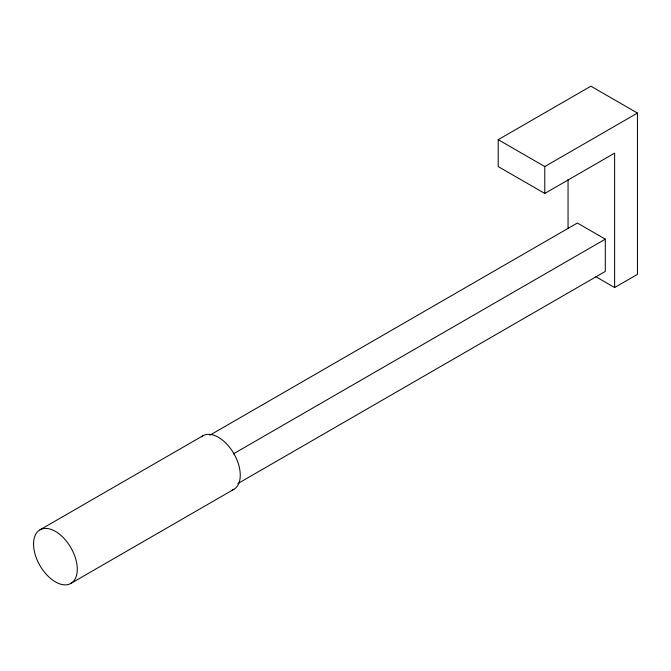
<?xml version="1.0" encoding="UTF-8"?>
<svg xmlns="http://www.w3.org/2000/svg" width="671" height="671" viewBox="0 0 671 671"><rect width="100%" height="100%" fill="white"/><g stroke="black" fill="none" stroke-linecap="round" stroke-linejoin="round"><path stroke-width="1.01" d="M614.628 287.54L614.628 153.131L544.785 193.449L498.217 166.567L498.217 139.685L590.891 86.182L637.45 113.072L637.45 274.364L614.628 287.54L595.823 276.687M498.217 139.685L544.785 166.567L637.45 113.072M39.958 529.847L202.927 435.756M209.855 435.194L577.37 223.015L605.317 239.153L605.317 271.42L237.802 483.606M233.265 453.948L605.317 239.153M70.883 583.418L233.852 489.327M568.06 179.383L568.06 228.358M544.785 166.567L544.785 193.449M201.392 436.838A30.925 17.857 60 0 1 233.852 453.613A30.925 17.857 60 0 1 232.149 490.115M33.55 544.005A30.925 17.857 60 0 0 66.354 584.818A30.925 17.857 60 0 0 66.354 541.078A30.925 17.857 60 0 0 33.55 544.005"/></g></svg>
